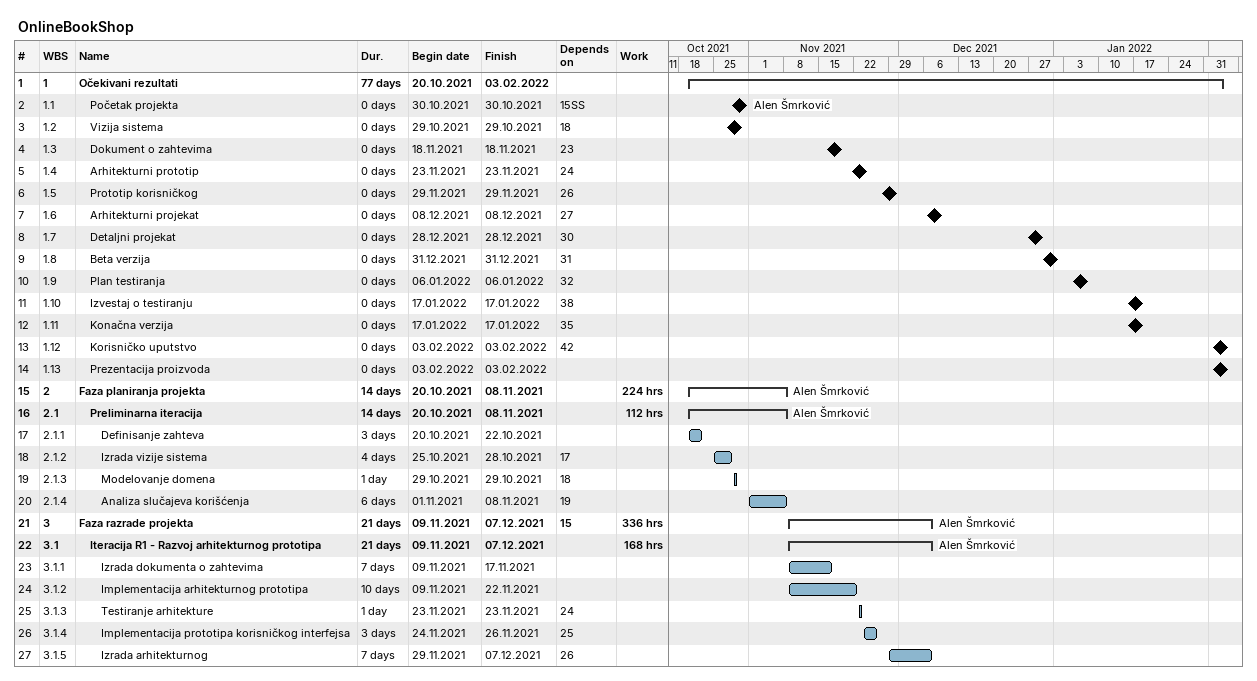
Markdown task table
OnlineBookShop

| ID | WBS | Task | Duration | Start | Finish | Predecessors | Resources | Work (h) |
|---|---|---|---|---|---|---|---|---|
| 1 | 1 | **Očekivani rezultati** | 77d | 2021-10-20 | 2022-02-03 |  |  |  |
| 2 | 1.1 | Početak projekta | 0d | 2021-10-30 | 2021-10-30 | 15SS | Alen Šmrković |  |
| 3 | 1.2 | Vizija sistema | 0d | 2021-10-29 | 2021-10-29 | 18 |  |  |
| 4 | 1.3 | Dokument o zahtevima | 0d | 2021-11-18 | 2021-11-18 | 23 |  |  |
| 5 | 1.4 | Arhitekturni prototip | 0d | 2021-11-23 | 2021-11-23 | 24 |  |  |
| 6 | 1.5 | Prototip korisničkog | 0d | 2021-11-29 | 2021-11-29 | 26 |  |  |
| 7 | 1.6 | Arhitekturni projekat | 0d | 2021-12-08 | 2021-12-08 | 27 |  |  |
| 8 | 1.7 | Detaljni projekat | 0d | 2021-12-28 | 2021-12-28 | 30 |  |  |
| 9 | 1.8 | Beta verzija | 0d | 2021-12-31 | 2021-12-31 | 31 |  |  |
| 10 | 1.9 | Plan testiranja | 0d | 2022-01-06 | 2022-01-06 | 32 |  |  |
| 11 | 1.10 | Izvestaj o testiranju | 0d | 2022-01-17 | 2022-01-17 | 38 |  |  |
| 12 | 1.11 | Konačna verzija | 0d | 2022-01-17 | 2022-01-17 | 35 |  |  |
| 13 | 1.12 | Korisničko uputstvo | 0d | 2022-02-03 | 2022-02-03 | 42 |  |  |
| 14 | 1.13 | Prezentacija proizvoda | 0d | 2022-02-03 | 2022-02-03 |  |  |  |
| 15 | 2 | **Faza planiranja projekta** | 14d | 2021-10-20 | 2021-11-08 |  | Alen Šmrković | 224 |
| 16 | 2.1 | **Preliminarna iteracija** | 14d | 2021-10-20 | 2021-11-08 |  | Alen Šmrković | 112 |
| 17 | 2.1.1 | Definisanje zahteva | 3d | 2021-10-20 | 2021-10-22 |  |  |  |
| 18 | 2.1.2 | Izrada vizije sistema | 4d | 2021-10-25 | 2021-10-28 | 17 |  |  |
| 19 | 2.1.3 | Modelovanje domena | 1d | 2021-10-29 | 2021-10-29 | 18 |  |  |
| 20 | 2.1.4 | Analiza slučajeva korišćenja | 6d | 2021-11-01 | 2021-11-08 | 19 |  |  |
| 21 | 3 | **Faza razrade projekta** | 21d | 2021-11-09 | 2021-12-07 | 15 | Alen Šmrković | 336 |
| 22 | 3.1 | **Iteracija R1 - Razvoj arhitekturnog prototipa** | 21d | 2021-11-09 | 2021-12-07 |  | Alen Šmrković | 168 |
| 23 | 3.1.1 | Izrada dokumenta o zahtevima | 7d | 2021-11-09 | 2021-11-17 |  |  |  |
| 24 | 3.1.2 | Implementacija arhitekturnog prototipa | 10d | 2021-11-09 | 2021-11-22 |  |  |  |
| 25 | 3.1.3 | Testiranje arhitekture | 1d | 2021-11-23 | 2021-11-23 | 24 |  |  |
| 26 | 3.1.4 | Implementacija prototipa korisničkog interfejsa | 3d | 2021-11-24 | 2021-11-26 | 25 |  |  |
| 27 | 3.1.5 | Izrada arhitekturnog | 7d | 2021-11-29 | 2021-12-07 | 26 |  |  |
